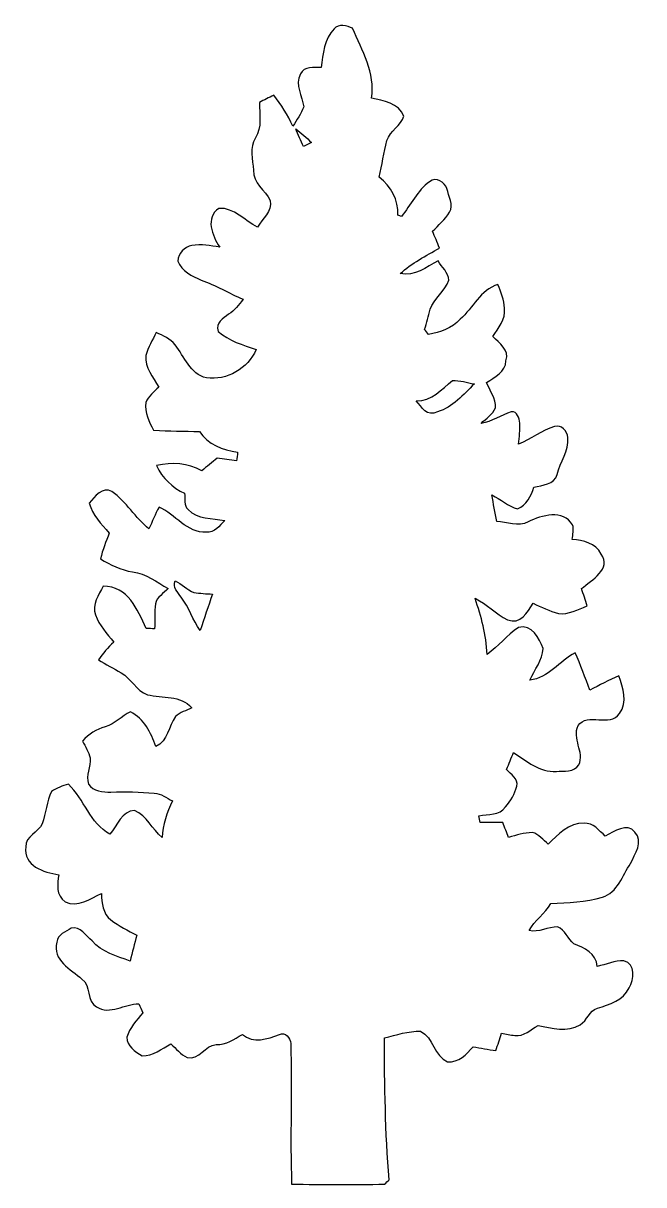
# Model space of a CAD drawing. Header units: centimetres. Extents: x -15.6 to 15.6, y -11.9 to 10.7.
# Drawn here: x -15.58 to -5.34, y -11.91 to 7.26 of the extents above; entities that cross this region are included whole.
import ezdxf

# ---------------------------------------------------------------- set-up
doc = ezdxf.new("R2010")
doc.units = ezdxf.units.CM
doc.header["$MEASUREMENT"] = 0
doc.layers.add('Layer 1', color=7, linetype='Continuous')

msp = doc.modelspace()

# ---------------------------------------------------------------- linework, layer by layer
at = {"layer": 'Layer 1'}
for points, knots in [([(-10.45457, 7.17303), (-10.3826, 7.26299), (-10.23867, 7.21677), (-10.14801, 7.18044), (-10.14801, 7.18044), (-9.99525, 6.81073), (-9.76877, 6.44349), (-9.83686, 6.02509), (-9.83686, 6.02509), (-9.64177, 5.99369), (-9.38283, 5.93584), (-9.30204, 5.73158), (-9.30204, 5.73158), (-9.34403, 5.5693), (-9.53311, 5.48816), (-9.58356, 5.32659), (-9.58356, 5.32659), (-9.63577, 5.12763), (-9.66258, 4.92301), (-9.70986, 4.72264), (-9.70986, 4.72264), (-9.51794, 4.57165), (-9.38918, 4.34516), (-9.40012, 4.09504), (-9.40012, 4.09504), (-9.38601, 4.0894), (-9.35814, 4.07811), (-9.34403, 4.07247), (-9.34403, 4.07247), (-9.19021, 4.26297), (-9.07944, 4.49792), (-8.88118, 4.64749), (-8.88118, 4.64749), (-8.76371, 4.73393), (-8.63424, 4.64009), (-8.59155, 4.53214), (-8.59155, 4.53214), (-8.56721, 4.40972), (-8.47725, 4.26438), (-8.55063, 4.14232), (-8.55063, 4.14232), (-8.62577, 4.02272), (-8.73019, 3.92571), (-8.83144, 3.82834), (-8.83144, 3.82834), (-8.78946, 3.73733), (-8.75136, 3.64702), (-8.71502, 3.55247), (-8.71502, 3.55247), (-8.93974, 3.42512), (-9.17046, 3.30306), (-9.36413, 3.12949), (-9.36413, 3.12949), (-9.12495, 3.08434), (-8.93163, 3.23144), (-8.73866, 3.34257), (-8.73866, 3.34257), (-8.67974, 3.23885), (-8.56544, 3.14678), (-8.56227, 3.02013), (-8.56227, 3.02013), (-8.62224, 2.83633), (-8.80357, 2.72168), (-8.86919, 2.54035), (-8.86919, 2.54035), (-8.90023, 2.43064), (-8.92316, 2.3181), (-8.9602, 2.2098), (-8.9602, 2.2098), (-8.93974, 2.18158), (-8.91893, 2.15336), (-8.89811, 2.12478), (-8.89811, 2.12478), (-8.70691, 2.16606), (-8.50935, 2.22426), (-8.37459, 2.37631), (-8.37459, 2.37631), (-8.16116, 2.56293), (-8.04051, 2.85962), (-7.75229, 2.95028), (-7.75229, 2.95028), (-7.70043, 2.82399), (-7.65069, 2.69558), (-7.64223, 2.55693), (-7.64223, 2.55693), (-7.61929, 2.37278), (-7.747, 2.23344), (-7.83555, 2.08986), (-7.83555, 2.08986), (-7.72619, 1.98226), (-7.55897, 1.87254), (-7.61859, 1.68945), (-7.61859, 1.68945), (-7.62459, 1.50742), (-7.8038, 1.41852), (-7.93962, 1.33279), (-7.93962, 1.33279), (-7.88141, 1.19592), (-7.78545, 1.06927), (-7.78863, 0.91228), (-7.78863, 0.91228), (-7.84084, 0.80398), (-7.94597, 0.73801), (-8.02993, 0.65687), (-8.02993, 0.65687), (-7.85001, 0.68404), (-7.70079, 0.79622), (-7.53075, 0.85055), (-7.53075, 0.85055), (-7.43056, 0.85584), (-7.39951, 0.7433), (-7.38999, 0.66322), (-7.38999, 0.66322), (-7.3854, 0.54716), (-7.39846, 0.43039), (-7.40939, 0.31468), (-7.40939, 0.31468), (-7.2076, 0.40146), (-7.02839, 0.53728), (-6.81814, 0.60431), (-6.81814, 0.60431), (-6.70313, 0.64558), (-6.6107, 0.52917), (-6.59553, 0.42651), (-6.59553, 0.42651), (-6.57401, 0.20355), (-6.72959, 0.02258), (-6.77333, -0.18733), (-6.77333, -0.18733), (-6.81884, -0.35384), (-7.02028, -0.35948), (-7.15645, -0.39546), (-7.15645, -0.39546), (-7.20654, -0.5394), (-7.27498, -0.69638), (-7.42844, -0.75424), (-7.42844, -0.75424), (-7.58472, -0.71049), (-7.70608, -0.59514), (-7.84931, -0.52352), (-7.84931, -0.52352), (-7.82638, -0.67063), (-7.7978, -0.81633), (-7.77169, -0.96344), (-7.77169, -0.96344), (-7.60236, -0.96344), (-7.41363, -1.06045), (-7.25276, -0.96591), (-7.25276, -0.96591), (-7.02345, -0.85972), (-6.67985, -0.75671), (-6.51969, -1.01635), (-6.51969, -1.01635), (-6.49429, -1.09467), (-6.51722, -1.17722), (-6.52427, -1.25659), (-6.52427, -1.25659), (-6.34506, -1.27741), (-6.13622, -1.31692), (-6.04979, -1.49895), (-6.04979, -1.49895), (-5.86176, -1.74166), (-6.2103, -1.92687), (-6.37046, -2.07081), (-6.37046, -2.07081), (-6.34012, -2.1657), (-6.30943, -2.2606), (-6.28086, -2.3562), (-6.28086, -2.3562), (-6.43184, -2.41688), (-6.58319, -2.50261), (-6.75252, -2.48073), (-6.75252, -2.48073), (-6.89822, -2.44052), (-7.03545, -2.37596), (-7.17197, -2.31211), (-7.17197, -2.31211), (-7.26405, -2.45957), (-7.37553, -2.67123), (-7.59566, -2.5848), (-7.59566, -2.5848), (-7.78228, -2.48285), (-7.93679, -2.32869), (-8.12659, -2.22991), (-8.12659, -2.22991), (-8.03134, -2.53224), (-7.93715, -2.83351), (-7.93044, -3.1556), (-7.93044, -3.1556), (-7.74065, -3.02754), (-7.60342, -2.83598), (-7.41151, -2.7111), (-7.41151, -2.7111), (-7.18714, -2.65113), (-7.06931, -2.89137), (-7.00511, -3.05717), (-7.00511, -3.05717), (-7.01252, -3.25332), (-7.14693, -3.40642), (-7.22383, -3.57893), (-7.22383, -3.57893), (-6.91833, -3.55071), (-6.73347, -3.26496), (-6.477, -3.12773), (-6.477, -3.12773), (-6.38493, -3.32987), (-6.31472, -3.54118), (-6.23217, -3.74721), (-6.23217, -3.74721), (-6.0766, -3.66289), (-5.91891, -3.58281), (-5.75804, -3.50908), (-5.75804, -3.50908), (-5.68184, -3.70593), (-5.60917, -3.94653), (-5.74499, -4.1342), (-5.74499, -4.1342), (-5.90021, -4.36104), (-6.27556, -4.10669), (-6.42796, -4.33141), (-6.42796, -4.33141), (-6.53098, -4.5406), (-6.32037, -4.7685), (-6.41421, -4.97981), (-6.41421, -4.97981), (-6.48899, -5.10364), (-6.66785, -5.07718), (-6.78639, -5.08917), (-6.78639, -5.08917), (-7.06261, -5.10328), (-7.28028, -4.9209), (-7.49265, -4.77379), (-7.49265, -4.77379), (-7.5311, -4.86728), (-7.5692, -4.96111), (-7.60695, -5.05495), (-7.60695, -5.05495), (-7.54345, -5.13856), (-7.40445, -5.20771), (-7.44149, -5.33083), (-7.44149, -5.33083), (-7.47113, -5.45924), (-7.53886, -5.57636), (-7.62776, -5.67267), (-7.62776, -5.67267), (-7.72372, -5.81695), (-7.91386, -5.78803), (-8.06344, -5.82119), (-8.06344, -5.82119), (-8.05744, -5.85682), (-8.05109, -5.89315), (-8.04474, -5.92949), (-8.04474, -5.92949), (-7.92021, -5.93019), (-7.79427, -5.93019), (-7.66904, -5.93019), (-7.66904, -5.93019), (-7.63834, -6.0131), (-7.60765, -6.09635), (-7.5752, -6.1789), (-7.5752, -6.1789), (-7.44714, -6.13904), (-7.31767, -6.1027), (-7.18256, -6.09635), (-7.18256, -6.09635), (-7.07461, -6.12352), (-7.00158, -6.217), (-6.92291, -6.29003), (-6.92291, -6.29003), (-6.75746, -6.13234), (-6.58319, -5.93372), (-6.3306, -5.94325), (-6.3306, -5.94325), (-6.17926, -5.92878), (-6.08189, -6.06672), (-5.97888, -6.15386), (-5.97888, -6.15386), (-5.83636, -6.08542), (-5.61728, -5.92208), (-5.49169, -6.09141), (-5.49169, -6.09141), (-5.34494, -6.24064), (-5.48922, -6.45689), (-5.56401, -6.60506), (-5.56401, -6.60506), (-5.69207, -6.80685), (-5.77709, -7.08378), (-6.02721, -7.16527), (-6.02721, -7.16527), (-6.30308, -7.24711), (-6.59483, -7.25241), (-6.88022, -7.26722), (-6.88022, -7.26722), (-6.97512, -7.4362), (-7.14481, -7.54556), (-7.23759, -7.71454), (-7.23759, -7.71454), (-7.07461, -7.7537), (-6.92538, -7.65422), (-6.76557, -7.65034), (-6.76557, -7.65034), (-6.63893, -7.70361), (-6.59941, -7.85107), (-6.49887, -7.93327), (-6.49887, -7.93327), (-6.32495, -8.00312), (-6.12846, -8.08567), (-6.11364, -8.30827), (-6.11364, -8.30827), (-5.96829, -8.2737), (-5.82507, -8.20526), (-5.67267, -8.21619), (-5.67267, -8.21619), (-5.47829, -8.26417), (-5.50404, -8.51994), (-5.58694, -8.65928), (-5.58694, -8.65928), (-5.6769, -8.86354), (-5.91256, -8.93516), (-6.1087, -8.99619), (-6.1087, -8.99619), (-6.24381, -9.03499), (-6.27698, -9.2008), (-6.39339, -9.26853), (-6.39339, -9.26853), (-6.60329, -9.40047), (-6.86223, -9.32321), (-7.08836, -9.28405), (-7.08836, -9.28405), (-7.21184, -9.34332), (-7.32437, -9.47067), (-7.47148, -9.44739), (-7.47148, -9.44739), (-7.54627, -9.43857), (-7.61965, -9.4234), (-7.69338, -9.40999), (-7.69338, -9.40999), (-7.72195, -9.50524), (-7.75335, -9.59979), (-7.78475, -9.69469), (-7.78475, -9.69469), (-7.91139, -9.67705), (-8.03663, -9.65835), (-8.16116, -9.63154), (-8.16116, -9.63154), (-8.26488, -9.75889), (-8.40317, -9.89189), (-8.58026, -9.88131), (-8.58026, -9.88131), (-8.80251, -9.79064), (-8.8138, -9.47667), (-9.02582, -9.37754), (-9.02582, -9.37754), (-9.23184, -9.36696), (-9.42622, -9.44174), (-9.62448, -9.48302), (-9.62448, -9.48302), (-9.6206, -10.26513), (-9.61108, -11.04794), (-9.54546, -11.82793), (-9.54546, -11.82793), (-9.57086, -11.85228), (-9.59626, -11.87662), (-9.62166, -11.90166), (-9.62166, -11.90166), (-10.13248, -11.90766), (-10.64366, -11.91084), (-11.15413, -11.89884), (-11.15413, -11.89884), (-11.18341, -11.12485), (-11.14566, -10.35085), (-11.17036, -9.57721), (-11.17036, -9.57721), (-11.17283, -9.48937), (-11.26349, -9.37789), (-11.35662, -9.43257), (-11.35662, -9.43257), (-11.55629, -9.50595), (-11.78595, -9.58321), (-11.96763, -9.42904), (-11.96763, -9.42904), (-12.10239, -9.50701), (-12.23504, -9.60261), (-12.40014, -9.59697), (-12.40014, -9.59697), (-12.58782, -9.61002), (-12.67354, -9.85344), (-12.87921, -9.80899), (-12.87921, -9.80899), (-12.98575, -9.75819), (-13.06054, -9.66329), (-13.14521, -9.58497), (-13.14521, -9.58497), (-13.29937, -9.66223), (-13.43942, -9.79276), (-13.62287, -9.78006), (-13.62287, -9.78006), (-13.73434, -9.71691), (-13.87757, -9.61813), (-13.87581, -9.47632), (-13.87581, -9.47632), (-13.82501, -9.32074), (-13.71141, -9.19515), (-13.60981, -9.07027), (-13.60981, -9.07027), (-13.63204, -9.02123), (-13.65426, -8.97255), (-13.67614, -8.92457), (-13.67614, -8.92457), (-13.90615, -8.91999), (-14.1538, -9.11613), (-14.37252, -8.97572), (-14.37252, -8.97572), (-14.54503, -8.88083), (-14.46001, -8.6233), (-14.61488, -8.515), (-14.61488, -8.515), (-14.79162, -8.35484), (-15.11335, -8.20385), (-15.02622, -7.90716), (-15.02622, -7.90716), (-15.02586, -7.7791), (-14.87699, -7.73606), (-14.79268, -7.67362), (-14.79268, -7.67362), (-14.63957, -7.64399), (-14.54397, -7.79851), (-14.4466, -7.88564), (-14.4466, -7.88564), (-14.28679, -8.07297), (-14.0395, -8.134), (-13.81831, -8.21831), (-13.81831, -8.21831), (-13.78444, -8.07438), (-13.75022, -7.93186), (-13.70648, -7.79074), (-13.70648, -7.79074), (-13.85464, -7.7156), (-14.00351, -7.63729), (-14.13686, -7.53816), (-14.13686, -7.53816), (-14.27409, -7.43514), (-14.28433, -7.2584), (-14.2935, -7.10353), (-14.2935, -7.10353), (-14.47694, -7.18749), (-14.6879, -7.34413), (-14.89322, -7.23759), (-14.89322, -7.23759), (-15.04315, -7.14093), (-15.02128, -6.94443), (-14.99729, -6.79238), (-14.99729, -6.79238), (-15.24459, -6.75252), (-15.58255, -6.6481), (-15.54198, -6.33024), (-15.54198, -6.33024), (-15.54833, -6.15703), (-15.33278, -6.09671), (-15.26822, -5.95312), (-15.26822, -5.95312), (-15.21636, -5.77391), (-15.19273, -5.58659), (-15.11406, -5.4169), (-15.11406, -5.4169), (-15.02869, -5.36399), (-14.93591, -5.32024), (-14.83748, -5.29943), (-14.83748, -5.29943), (-14.57113, -5.54531), (-14.4847, -5.9436), (-14.15203, -6.12493), (-14.15203, -6.12493), (-14.03385, -5.98487), (-13.95624, -5.73264), (-13.74493, -5.73476), (-13.74493, -5.73476), (-13.54384, -5.81519), (-13.45283, -6.04202), (-13.29302, -6.17996), (-13.29302, -6.17996), (-13.27785, -5.96759), (-13.21647, -5.76474), (-13.12051, -5.57495), (-13.12051, -5.57495), (-13.21823, -5.52944), (-13.30713, -5.4483), (-13.42037, -5.44865), (-13.42037, -5.44865), (-13.65814, -5.43489), (-13.89662, -5.41161), (-14.13475, -5.42854), (-14.13475, -5.42854), (-14.26563, -5.43207), (-14.42685, -5.41831), (-14.50481, -5.29696), (-14.50481, -5.29696), (-14.55561, -5.15303), (-14.46812, -5.01015), (-14.47765, -4.86551), (-14.47765, -4.86551), (-14.5034, -4.76603), (-14.55949, -4.67854), (-14.60394, -4.58717), (-14.60394, -4.58717), (-14.50481, -4.47322), (-14.37675, -4.38997), (-14.23, -4.34975), (-14.23, -4.34975), (-14.07054, -4.30636), (-13.95871, -4.17548), (-13.81407, -4.10386), (-13.81407, -4.10386), (-13.58371, -4.2164), (-13.47611, -4.44818), (-13.39674, -4.67536), (-13.39674, -4.67536), (-13.19283, -4.58787), (-13.18895, -4.34128), (-13.07042, -4.18042), (-13.07042, -4.18042), (-12.99528, -4.11092), (-12.89121, -4.08481), (-12.80231, -4.03684), (-12.80231, -4.03684), (-12.98258, -3.82094), (-13.2902, -3.88338), (-13.53503, -3.82129), (-13.53503, -3.82129), (-13.71776, -3.75391), (-13.80102, -3.55177), (-13.96753, -3.46004), (-13.96753, -3.46004), (-14.09171, -3.38878), (-14.2173, -3.31823), (-14.34077, -3.24732), (-14.34077, -3.24732), (-14.27021, -3.13866), (-14.18273, -3.04306), (-14.09065, -2.95275), (-14.09065, -2.95275), (-14.19789, -2.81058), (-14.33513, -2.67935), (-14.38839, -2.50472), (-14.38839, -2.50472), (-14.4526, -2.32833), (-14.33513, -2.1777), (-14.26351, -2.03024), (-14.26351, -2.03024), (-13.85711, -2.03094), (-13.69695, -2.41441), (-13.55478, -2.72874), (-13.55478, -2.72874), (-13.50821, -2.73015), (-13.46165, -2.73191), (-13.41508, -2.73368), (-13.41508, -2.73368), (-13.40803, -2.59644), (-13.41861, -2.45745), (-13.40203, -2.32163), (-13.40203, -2.32163), (-13.38227, -2.20521), (-13.26092, -2.14842), (-13.18966, -2.06693), (-13.18966, -2.06693), (-13.38121, -1.96603), (-13.55478, -1.81716), (-13.77774, -1.79246), (-13.77774, -1.79246), (-13.97106, -1.76742), (-14.14286, -1.6764), (-14.30761, -1.57868), (-14.30761, -1.57868), (-14.27233, -1.43157), (-14.21871, -1.29187), (-14.16226, -1.15253), (-14.16226, -1.15253), (-14.29314, -1.00436), (-14.44166, -0.85478), (-14.49246, -0.65687), (-14.49246, -0.65687), (-14.40886, -0.55351), (-14.27198, -0.37747), (-14.12028, -0.46743), (-14.12028, -0.46743), (-13.88392, -0.63818), (-13.73152, -0.89817), (-13.50786, -1.08514), (-13.50786, -1.08514), (-13.45706, -0.96238), (-13.40379, -0.84102), (-13.34241, -0.72319), (-13.34241, -0.72319), (-13.07677, -0.84455), (-12.88027, -1.15217), (-12.56348, -1.14018), (-12.56348, -1.14018), (-12.42907, -1.14759), (-12.33734, -1.03576), (-12.25903, -0.94333), (-12.25903, -0.94333), (-12.46434, -0.90876), (-12.70847, -0.92957), (-12.86263, -0.76518), (-12.86263, -0.76518), (-12.93813, -0.69638), (-12.9092, -0.58702), (-12.92013, -0.49706), (-12.92013, -0.49706), (-13.12439, -0.40252), (-13.28914, -0.24553), (-13.38263, -0.03845), (-13.38263, -0.03845), (-13.13004, 0.02223), (-12.86686, 0.00176), (-12.63685, -0.12383), (-12.63685, -0.12383), (-12.55148, -0.05539), (-12.46717, 0.01411), (-12.38321, 0.08396), (-12.38321, 0.08396), (-12.27631, 0.07197), (-12.16907, 0.05433), (-12.06288, 0.03669), (-12.06288, 0.03669), (-12.05689, 0.08467), (-12.05159, 0.13264), (-12.04595, 0.18062), (-12.04595, 0.18062), (-12.29113, 0.21625), (-12.53808, 0.30798), (-12.6746, 0.52564), (-12.6746, 0.52564), (-12.92719, 0.52493), (-13.17943, 0.53093), (-13.43166, 0.54575), (-13.43166, 0.54575), (-13.50469, 0.68439), (-13.58512, 0.83785), (-13.55937, 1.00013), (-13.55937, 1.00013), (-13.51986, 1.10666), (-13.4239, 1.17687), (-13.34805, 1.25695), (-13.34805, 1.25695), (-13.43907, 1.42205), (-13.5823, 1.57656), (-13.56078, 1.77906), (-13.56078, 1.77906), (-13.52021, 1.91241), (-13.45212, 2.03518), (-13.38756, 2.15794), (-13.38756, 2.15794), (-13.2782, 2.10256), (-13.15191, 2.05846), (-13.07747, 1.95509), (-13.07747, 1.95509), (-12.92296, 1.76177), (-12.82841, 1.47391), (-12.56171, 1.40794), (-12.56171, 1.40794), (-12.22516, 1.36172), (-11.87062, 1.56139), (-11.74115, 1.87713), (-11.74115, 1.87713), (-11.95917, 1.95368), (-12.18883, 2.01648), (-12.36486, 2.17593), (-12.36486, 2.17593), (-12.41531, 2.32375), (-12.28337, 2.38901), (-12.19482, 2.45992), (-12.19482, 2.45992), (-12.09816, 2.52377), (-12.02196, 2.61197), (-11.95599, 2.70616), (-11.95599, 2.70616), (-12.18918, 2.80458), (-12.40473, 2.94217), (-12.64603, 3.02084), (-12.64603, 3.02084), (-12.79807, 3.08716), (-12.97411, 3.17112), (-13.03161, 3.33728), (-13.03161, 3.33728), (-13.02597, 3.4604), (-12.9226, 3.57364), (-12.80125, 3.59339), (-12.80125, 3.59339), (-12.64673, 3.61809), (-12.49257, 3.59128), (-12.34052, 3.56658), (-12.34052, 3.56658), (-12.46646, 3.75673), (-12.58499, 4.05271), (-12.35322, 4.20723), (-12.35322, 4.20723), (-12.1091, 4.22346), (-11.92318, 3.99838), (-11.71928, 3.89678), (-11.71928, 3.89678), (-11.63708, 4.03789), (-11.47022, 4.15537), (-11.50726, 4.33705), (-11.50726, 4.33705), (-11.59122, 4.50991), (-11.79865, 4.62174), (-11.78313, 4.83658), (-11.78313, 4.83658), (-11.79548, 5.01191), (-11.85545, 5.20771), (-11.75314, 5.36963), (-11.75314, 5.36963), (-11.63814, 5.54531), (-11.68788, 5.75769), (-11.68471, 5.95313), (-11.68471, 5.95313), (-11.60815, 5.99616), (-11.52984, 6.03638), (-11.45011, 6.07378), (-11.45011, 6.07378), (-11.32381, 5.91785), (-11.21763, 5.7471), (-11.13402, 5.56436), (-11.13402, 5.56436), (-11.0684, 5.66561), (-11.00102, 5.76827), (-10.95551, 5.88045), (-10.95551, 5.88045), (-10.97633, 6.06143), (-11.10615, 6.24417), (-11.00984, 6.42549), (-11.00984, 6.42549), (-10.94916, 6.55884), (-10.78512, 6.52604), (-10.66694, 6.53274), (-10.66694, 6.53274), (-10.63308, 6.75393), (-10.62002, 7.00229), (-10.45457, 7.17303), (-10.45457, 7.17303), (-10.45457, 7.17303), (-10.45457, 7.17303), (-10.45457, 7.17303)], [0, 0, 0, 0, 0.00534759, 0.00534759, 0.00534759, 0.00534759, 0.01069519, 0.01069519, 0.01069519, 0.01069519, 0.01604278, 0.01604278, 0.01604278, 0.01604278, 0.02139037, 0.02139037, 0.02139037, 0.02139037, 0.02673797, 0.02673797, 0.02673797, 0.02673797, 0.03208556, 0.03208556, 0.03208556, 0.03208556, 0.03743316, 0.03743316, 0.03743316, 0.03743316, 0.04278075, 0.04278075, 0.04278075, 0.04278075, 0.04812834, 0.04812834, 0.04812834, 0.04812834, 0.05347594, 0.05347594, 0.05347594, 0.05347594, 0.05882353, 0.05882353, 0.05882353, 0.05882353, 0.06417112, 0.06417112, 0.06417112, 0.06417112, 0.06951872, 0.06951872, 0.06951872, 0.06951872, 0.07486631, 0.07486631, 0.07486631, 0.07486631, 0.0802139, 0.0802139, 0.0802139, 0.0802139, 0.0855615, 0.0855615, 0.0855615, 0.0855615, 0.09090909, 0.09090909, 0.09090909, 0.09090909, 0.09625668, 0.09625668, 0.09625668, 0.09625668, 0.10160428, 0.10160428, 0.10160428, 0.10160428, 0.10695187, 0.10695187, 0.10695187, 0.10695187, 0.11229947, 0.11229947, 0.11229947, 0.11229947, 0.11764706, 0.11764706, 0.11764706, 0.11764706, 0.12299465, 0.12299465, 0.12299465, 0.12299465, 0.12834225, 0.12834225, 0.12834225, 0.12834225, 0.13368984, 0.13368984, 0.13368984, 0.13368984, 0.13903743, 0.13903743, 0.13903743, 0.13903743, 0.14438503, 0.14438503, 0.14438503, 0.14438503, 0.14973262, 0.14973262, 0.14973262, 0.14973262, 0.15508021, 0.15508021, 0.15508021, 0.15508021, 0.16042781, 0.16042781, 0.16042781, 0.16042781, 0.1657754, 0.1657754, 0.1657754, 0.1657754, 0.17112299, 0.17112299, 0.17112299, 0.17112299, 0.17647059, 0.17647059, 0.17647059, 0.17647059, 0.18181818, 0.18181818, 0.18181818, 0.18181818, 0.18716578, 0.18716578, 0.18716578, 0.18716578, 0.19251337, 0.19251337, 0.19251337, 0.19251337, 0.19786096, 0.19786096, 0.19786096, 0.19786096, 0.20320856, 0.20320856, 0.20320856, 0.20320856, 0.20855615, 0.20855615, 0.20855615, 0.20855615, 0.21390374, 0.21390374, 0.21390374, 0.21390374, 0.21925134, 0.21925134, 0.21925134, 0.21925134, 0.22459893, 0.22459893, 0.22459893, 0.22459893, 0.22994652, 0.22994652, 0.22994652, 0.22994652, 0.23529412, 0.23529412, 0.23529412, 0.23529412, 0.24064171, 0.24064171, 0.24064171, 0.24064171, 0.2459893, 0.2459893, 0.2459893, 0.2459893, 0.2513369, 0.2513369, 0.2513369, 0.2513369, 0.25668449, 0.25668449, 0.25668449, 0.25668449, 0.26203209, 0.26203209, 0.26203209, 0.26203209, 0.26737968, 0.26737968, 0.26737968, 0.26737968, 0.27272727, 0.27272727, 0.27272727, 0.27272727, 0.27807487, 0.27807487, 0.27807487, 0.27807487, 0.28342246, 0.28342246, 0.28342246, 0.28342246, 0.28877005, 0.28877005, 0.28877005, 0.28877005, 0.29411765, 0.29411765, 0.29411765, 0.29411765, 0.29946524, 0.29946524, 0.29946524, 0.29946524, 0.30481283, 0.30481283, 0.30481283, 0.30481283, 0.31016043, 0.31016043, 0.31016043, 0.31016043, 0.31550802, 0.31550802, 0.31550802, 0.31550802, 0.32085561, 0.32085561, 0.32085561, 0.32085561, 0.32620321, 0.32620321, 0.32620321, 0.32620321, 0.3315508, 0.3315508, 0.3315508, 0.3315508, 0.3368984, 0.3368984, 0.3368984, 0.3368984, 0.34224599, 0.34224599, 0.34224599, 0.34224599, 0.34759358, 0.34759358, 0.34759358, 0.34759358, 0.35294118, 0.35294118, 0.35294118, 0.35294118, 0.35828877, 0.35828877, 0.35828877, 0.35828877, 0.36363636, 0.36363636, 0.36363636, 0.36363636, 0.36898396, 0.36898396, 0.36898396, 0.36898396, 0.37433155, 0.37433155, 0.37433155, 0.37433155, 0.37967914, 0.37967914, 0.37967914, 0.37967914, 0.38502674, 0.38502674, 0.38502674, 0.38502674, 0.39037433, 0.39037433, 0.39037433, 0.39037433, 0.39572193, 0.39572193, 0.39572193, 0.39572193, 0.40106952, 0.40106952, 0.40106952, 0.40106952, 0.40641711, 0.40641711, 0.40641711, 0.40641711, 0.41176471, 0.41176471, 0.41176471, 0.41176471, 0.4171123, 0.4171123, 0.4171123, 0.4171123, 0.42245989, 0.42245989, 0.42245989, 0.42245989, 0.42780749, 0.42780749, 0.42780749, 0.42780749, 0.43315508, 0.43315508, 0.43315508, 0.43315508, 0.43850267, 0.43850267, 0.43850267, 0.43850267, 0.44385027, 0.44385027, 0.44385027, 0.44385027, 0.44919786, 0.44919786, 0.44919786, 0.44919786, 0.45454545, 0.45454545, 0.45454545, 0.45454545, 0.45989305, 0.45989305, 0.45989305, 0.45989305, 0.46524064, 0.46524064, 0.46524064, 0.46524064, 0.47058824, 0.47058824, 0.47058824, 0.47058824, 0.47593583, 0.47593583, 0.47593583, 0.47593583, 0.48128342, 0.48128342, 0.48128342, 0.48128342, 0.48663102, 0.48663102, 0.48663102, 0.48663102, 0.49197861, 0.49197861, 0.49197861, 0.49197861, 0.4973262, 0.4973262, 0.4973262, 0.4973262, 0.5026738, 0.5026738, 0.5026738, 0.5026738, 0.50802139, 0.50802139, 0.50802139, 0.50802139, 0.51336898, 0.51336898, 0.51336898, 0.51336898, 0.51871658, 0.51871658, 0.51871658, 0.51871658, 0.52406417, 0.52406417, 0.52406417, 0.52406417, 0.52941176, 0.52941176, 0.52941176, 0.52941176, 0.53475936, 0.53475936, 0.53475936, 0.53475936, 0.54010695, 0.54010695, 0.54010695, 0.54010695, 0.54545455, 0.54545455, 0.54545455, 0.54545455, 0.55080214, 0.55080214, 0.55080214, 0.55080214, 0.55614973, 0.55614973, 0.55614973, 0.55614973, 0.56149733, 0.56149733, 0.56149733, 0.56149733, 0.56684492, 0.56684492, 0.56684492, 0.56684492, 0.57219251, 0.57219251, 0.57219251, 0.57219251, 0.57754011, 0.57754011, 0.57754011, 0.57754011, 0.5828877, 0.5828877, 0.5828877, 0.5828877, 0.58823529, 0.58823529, 0.58823529, 0.58823529, 0.59358289, 0.59358289, 0.59358289, 0.59358289, 0.59893048, 0.59893048, 0.59893048, 0.59893048, 0.60427807, 0.60427807, 0.60427807, 0.60427807, 0.60962567, 0.60962567, 0.60962567, 0.60962567, 0.61497326, 0.61497326, 0.61497326, 0.61497326, 0.62032086, 0.62032086, 0.62032086, 0.62032086, 0.62566845, 0.62566845, 0.62566845, 0.62566845, 0.63101604, 0.63101604, 0.63101604, 0.63101604, 0.63636364, 0.63636364, 0.63636364, 0.63636364, 0.64171123, 0.64171123, 0.64171123, 0.64171123, 0.64705882, 0.64705882, 0.64705882, 0.64705882, 0.65240642, 0.65240642, 0.65240642, 0.65240642, 0.65775401, 0.65775401, 0.65775401, 0.65775401, 0.6631016, 0.6631016, 0.6631016, 0.6631016, 0.6684492, 0.6684492, 0.6684492, 0.6684492, 0.67379679, 0.67379679, 0.67379679, 0.67379679, 0.67914439, 0.67914439, 0.67914439, 0.67914439, 0.68449198, 0.68449198, 0.68449198, 0.68449198, 0.68983957, 0.68983957, 0.68983957, 0.68983957, 0.69518717, 0.69518717, 0.69518717, 0.69518717, 0.70053476, 0.70053476, 0.70053476, 0.70053476, 0.70588235, 0.70588235, 0.70588235, 0.70588235, 0.71122995, 0.71122995, 0.71122995, 0.71122995, 0.71657754, 0.71657754, 0.71657754, 0.71657754, 0.72192513, 0.72192513, 0.72192513, 0.72192513, 0.72727273, 0.72727273, 0.72727273, 0.72727273, 0.73262032, 0.73262032, 0.73262032, 0.73262032, 0.73796791, 0.73796791, 0.73796791, 0.73796791, 0.74331551, 0.74331551, 0.74331551, 0.74331551, 0.7486631, 0.7486631, 0.7486631, 0.7486631, 0.7540107, 0.7540107, 0.7540107, 0.7540107, 0.75935829, 0.75935829, 0.75935829, 0.75935829, 0.76470588, 0.76470588, 0.76470588, 0.76470588, 0.77005348, 0.77005348, 0.77005348, 0.77005348, 0.77540107, 0.77540107, 0.77540107, 0.77540107, 0.78074866, 0.78074866, 0.78074866, 0.78074866, 0.78609626, 0.78609626, 0.78609626, 0.78609626, 0.79144385, 0.79144385, 0.79144385, 0.79144385, 0.79679144, 0.79679144, 0.79679144, 0.79679144, 0.80213904, 0.80213904, 0.80213904, 0.80213904, 0.80748663, 0.80748663, 0.80748663, 0.80748663, 0.81283422, 0.81283422, 0.81283422, 0.81283422, 0.81818182, 0.81818182, 0.81818182, 0.81818182, 0.82352941, 0.82352941, 0.82352941, 0.82352941, 0.82887701, 0.82887701, 0.82887701, 0.82887701, 0.8342246, 0.8342246, 0.8342246, 0.8342246, 0.83957219, 0.83957219, 0.83957219, 0.83957219, 0.84491979, 0.84491979, 0.84491979, 0.84491979, 0.85026738, 0.85026738, 0.85026738, 0.85026738, 0.85561497, 0.85561497, 0.85561497, 0.85561497, 0.86096257, 0.86096257, 0.86096257, 0.86096257, 0.86631016, 0.86631016, 0.86631016, 0.86631016, 0.87165775, 0.87165775, 0.87165775, 0.87165775, 0.87700535, 0.87700535, 0.87700535, 0.87700535, 0.88235294, 0.88235294, 0.88235294, 0.88235294, 0.88770053, 0.88770053, 0.88770053, 0.88770053, 0.89304813, 0.89304813, 0.89304813, 0.89304813, 0.89839572, 0.89839572, 0.89839572, 0.89839572, 0.90374332, 0.90374332, 0.90374332, 0.90374332, 0.90909091, 0.90909091, 0.90909091, 0.90909091, 0.9144385, 0.9144385, 0.9144385, 0.9144385, 0.9197861, 0.9197861, 0.9197861, 0.9197861, 0.92513369, 0.92513369, 0.92513369, 0.92513369, 0.93048128, 0.93048128, 0.93048128, 0.93048128, 0.93582888, 0.93582888, 0.93582888, 0.93582888, 0.94117647, 0.94117647, 0.94117647, 0.94117647, 0.94652406, 0.94652406, 0.94652406, 0.94652406, 0.95187166, 0.95187166, 0.95187166, 0.95187166, 0.95721925, 0.95721925, 0.95721925, 0.95721925, 0.96256684, 0.96256684, 0.96256684, 0.96256684, 0.96791444, 0.96791444, 0.96791444, 0.96791444, 0.97326203, 0.97326203, 0.97326203, 0.97326203, 0.97860963, 0.97860963, 0.97860963, 0.97860963, 0.98395722, 0.98395722, 0.98395722, 0.98395722, 0.98930481, 0.98930481, 0.98930481, 0.98930481, 1, 1, 1, 1]), ([(-11.08675, 5.52238), (-11.04759, 5.42219), (-11.00102, 5.32483), (-10.95622, 5.22711), (-10.95622, 5.22711), (-10.91283, 5.24933), (-10.86908, 5.27156), (-10.82569, 5.29378), (-10.82569, 5.29378), (-10.91036, 5.37245), (-10.99855, 5.44795), (-11.08675, 5.52238), (-11.08675, 5.52238), (-11.08675, 5.52238), (-11.08675, 5.52238), (-11.08675, 5.52238)], [0, 0, 0, 0, 0.2, 0.2, 0.2, 0.2, 0.4, 0.4, 0.4, 0.4, 0.6, 0.6, 0.6, 0.6, 1, 1, 1, 1]), ([(-9.09955, 1.03011), (-9.00959, 0.92569), (-8.92175, 0.75953), (-8.74677, 0.84737), (-8.74677, 0.84737), (-8.49983, 0.92463), (-8.31885, 1.13136), (-8.13999, 1.30881), (-8.13999, 1.30881), (-8.261, 1.32786), (-8.37953, 1.37054), (-8.5023, 1.36596), (-8.5023, 1.36596), (-8.68257, 1.21955), (-8.83955, 1.01953), (-9.09955, 1.03011), (-9.09955, 1.03011), (-9.09955, 1.03011), (-9.09955, 1.03011), (-9.09955, 1.03011)], [0, 0, 0, 0, 0.16666667, 0.16666667, 0.16666667, 0.16666667, 0.33333333, 0.33333333, 0.33333333, 0.33333333, 0.5, 0.5, 0.5, 0.5, 0.66666667, 0.66666667, 0.66666667, 0.66666667, 1, 1, 1, 1]), ([(-13.07818, -1.9431), (-13.12404, -2.04929), (-13.03055, -2.13254), (-12.97728, -2.21298), (-12.97728, -2.21298), (-12.84358, -2.37843), (-12.78749, -2.58833), (-12.66543, -2.76119), (-12.66543, -2.76119), (-12.59346, -2.56223), (-12.5289, -2.36044), (-12.46223, -2.16006), (-12.46223, -2.16006), (-12.56418, -2.15724), (-12.66649, -2.14701), (-12.76738, -2.13431), (-12.76738, -2.13431), (-12.88133, -2.08915), (-12.96458, -1.99037), (-13.07818, -1.9431)], [0, 0, 0, 0, 0.16666667, 0.16666667, 0.16666667, 0.16666667, 0.33333333, 0.33333333, 0.33333333, 0.33333333, 0.5, 0.5, 0.5, 0.5, 0.66666667, 0.66666667, 0.66666667, 0.66666667, 1, 1, 1, 1])]:
    msp.add_open_spline(points, degree=3, knots=knots, dxfattribs=at)

doc.saveas('drawing.dxf')
